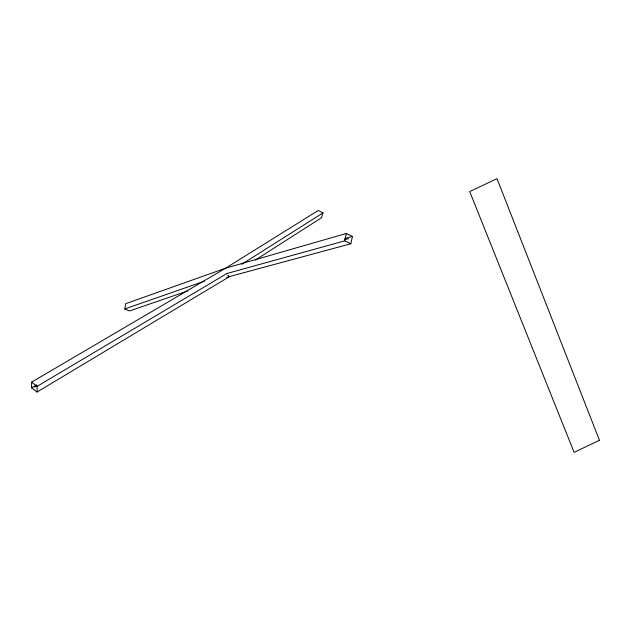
<?xml version="1.0" encoding="UTF-8"?>
<svg xmlns="http://www.w3.org/2000/svg" width="631" height="631" viewBox="0 0 631 631"><rect width="100%" height="100%" fill="white"/><g stroke="black" fill="none" stroke-linecap="round" stroke-linejoin="round"><path stroke-width="0.95" d="M187.88 290.883L129.505 310.965L124.796 308.945L125.782 303.653L225.598 268.199L346.332 233.478L352.445 236.404L350.844 243.755L229.574 276.544L37.04 392.048L31.55 387.86L31.629 382.149L225.598 268.199L318.261 210.462L322.985 212.884L321.495 217.75L255.247 260.122M37.04 392.048L37.142 386.346L31.629 382.149M226.947 273.499L344.715 240.861L346.332 233.478M241.705 264.31L322.985 212.884M34.334 387.111L36.866 385.588M37.142 386.346L227.192 273.357M31.55 387.86L36.63 384.847M124.796 308.945L204.357 281.197M226.797 277.498L229.574 276.544L227.957 275.723M344.857 238.534L352.445 236.404M344.794 239.67L348.588 238.628M228.012 275.897L229.574 276.544M344.715 240.861L350.844 243.755M599.45 440.257L574.107 452.348L469.709 191.564L497.007 178.652L599.45 440.257"/></g></svg>
